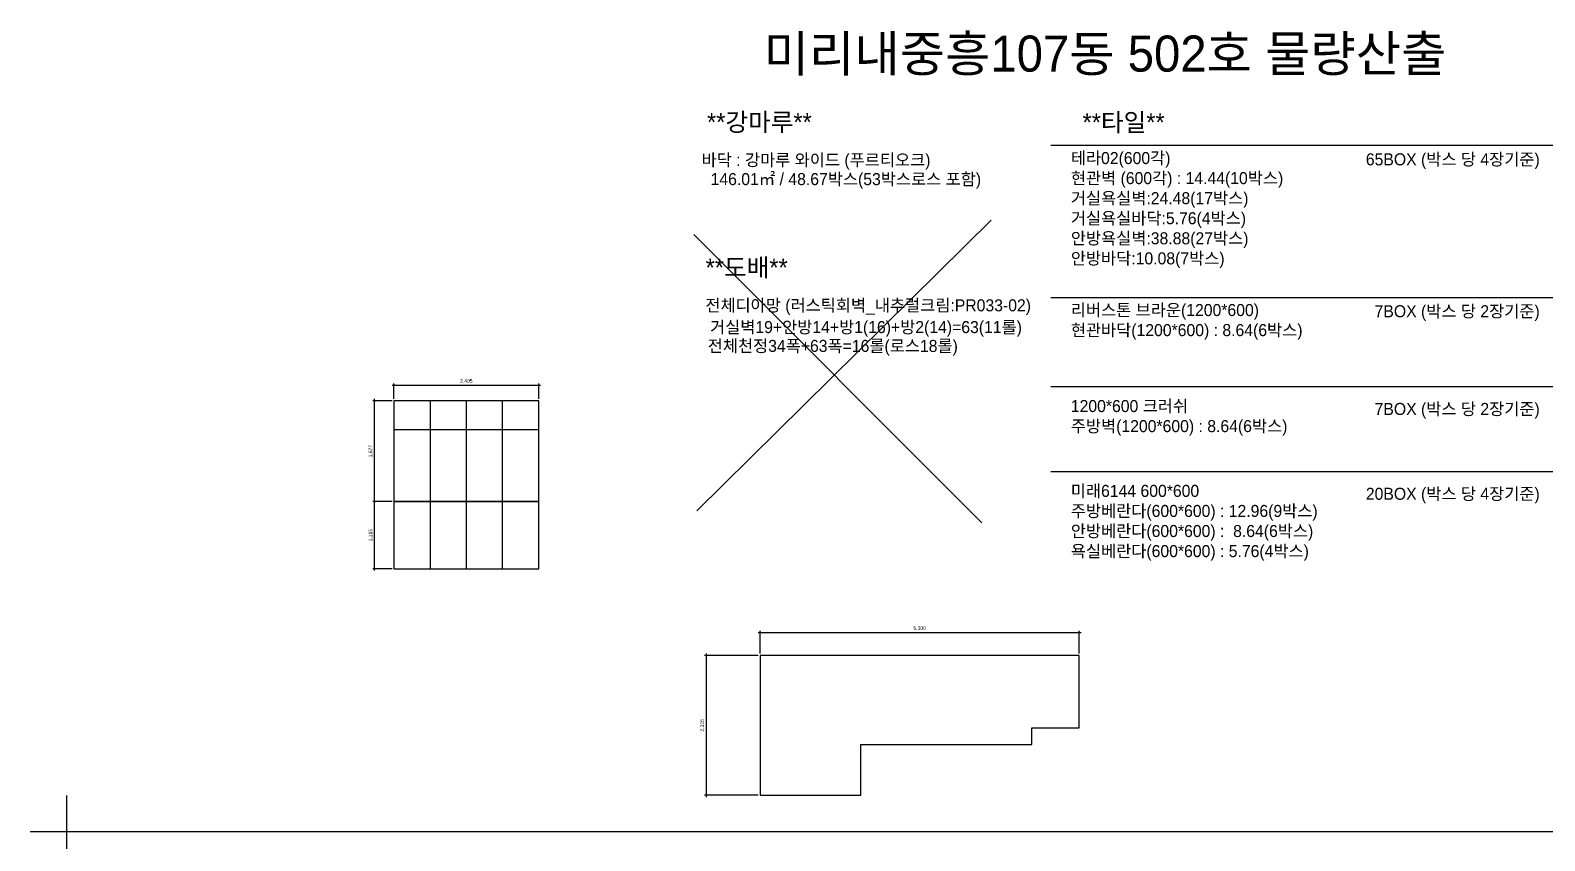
# Model space of a CAD drawing. Header units: millimetres. Extents: x 236955 to 308542, y 30900 to 88969.
# Drawn here: x 256342 to 281489, y 75500 to 88969 of the extents above; entities that cross this region are included whole.
import ezdxf
from ezdxf.enums import TextEntityAlignment as Align

# ---------------------------------------------------------------- set-up
doc = ezdxf.new("R2010")
doc.units = ezdxf.units.MM
doc.header["$LTSCALE"] = 100
doc.header["$PDMODE"] = 3
doc.layers.get('DEFPOINTS').update_dxf_attribs({"color": 248})
for name, color, linetype in [('03-TEXT', 3, 'Continuous'), ('03-WAL NEW', 3, 'Continuous'), ('06-LIGHT', 4, 'Continuous'), ('3.기호.계단선', 30, 'Continuous'), ('C-LEVEL', 7, 'Continuous'), ('FORM(YOURNAME)-1', 1, 'Continuous'), ('FORM(YOURNAME)-11', 1, 'Continuous')]:
    doc.layers.add(name, color=color, linetype=linetype)
doc.styles.add('HY 울릉도 L', font='')
doc.styles.add('YOURNAME', font='HY울릉도M.TTF')
doc.styles.add('코레일둥고', font='Korail_Round_Gothic_Medium.ttf')
doc.styles.get('HY 울릉도 L').set_extended_font_data('HY울릉도L')
doc.dimstyles.new('30', dxfattribs={"dimscale": 30, "dimtxt": 2, "dimasz": 1, "dimexe": 1, "dimexo": 1, "dimgap": 1, "dimtad": 1, "dimdec": 0, "dimrnd": 0.05, "dimdsep": 46, "dimlunit": 6, "dimtxsty": 'HY 울릉도 L', "dimblk": 'ARCHTICK', "dimcen": 2.5, "dimdle": 1, "dimclrd": 133, "dimclre": 133, "dimclrt": 30, "dimadec": 0, "dimazin": 0, "dimtfac": 1, "dimtdec": 0, "dimtix": 1, "dimtmove": 2, "dimatfit": 3, "dimldrblk": 'ARCHTICK', "dimfxl": 1, "dimlwd": -1, "dimlwe": -1, "dimarcsym": 0})

# ---------------------------------------------------------------- blocks, each defined once
blk = doc.blocks.new('FORM-ELEVATION')
at = {"layer": 'DEFPOINTS', "color": 1}
blk.add_lwpolyline([(-11309, 38708), (-11309, 36708), (-13309, 36708)], dxfattribs=at)
at = {"layer": 'FORM(YOURNAME)-11', "color": 250}
blk.add_lwpolyline([(-11309, -22692), (72691, -22692), (72691, 36708), (-11309, 36708)], close=True, dxfattribs=at)
at = {"layer": 'FORM(YOURNAME)-11', "color": 3, "style": 'YOURNAME'}
for tag, height, p in [('2', 450, (71041, -1863)), ('1', 450, (71041, -1219)), ('3', 450, (71041, -3150)), ('4', 450, (71041, -5081)), ('5', 515, (71041, -7398)), ('6', 515, (71041, -9650)), ('7', 515, (71041, -11903)), ('8', 515, (71041, -14155)), ('9', 515, (71041, -16408)), ('10', 515, (66791, -18596)), ('11', 515, (71041, -18660)), ('12', 515, (66791, -20848)), ('13', 515, (71041, -20848))]:
    blk.add_attdef(tag, text='', height=height, dxfattribs=at).set_placement(p, align=Align.MIDDLE_RIGHT)
blk = doc.blocks.new('_ArchTick')
at = {"color": 0, "linetype": 'ByBlock', "const_width": 0.15}
blk.add_lwpolyline([(-0.5, -0.5), (0.5, 0.5)], dxfattribs=at)
blk = doc.blocks.new('*D386')
at = {"color": 133}
for p, q in [((262350, 81136), (262030, 81136)), ((262060, 79991), (262060, 81166)), ((262350, 80021), (262030, 80021))]:
    blk.add_line(p, q, dxfattribs=at)
at = {"layer": 'DEFPOINTS', "color": 0}
for p in [(262060, 81136), (262380, 81136), (262380, 80021)]:
    blk.add_point(p, dxfattribs=at)
at = {"color": 133, "xscale": 30, "yscale": 30, "zscale": 30}
for p, rotation in [((262060, 81136), 90), ((262060, 80021), 270)]:
    blk.add_blockref('_ArchTick', p, dxfattribs=dict(at, rotation=rotation))
at = {"color": 30, "insert": (261995, 80578), "char_height": 60, "attachment_point": 5, "rotation": 90, "style": 'HY 울릉도 L'}
blk.add_mtext('1,115', dxfattribs=at)
blk = doc.blocks.new('*D387')
at = {"color": 133}
for p, q in [((262350, 82813), (262030, 82813)), ((262060, 81106), (262060, 82843)), ((262350, 81136), (262030, 81136))]:
    blk.add_line(p, q, dxfattribs=at)
at = {"layer": 'DEFPOINTS', "color": 0}
for p in [(262060, 82813), (262380, 82813), (262380, 81136)]:
    blk.add_point(p, dxfattribs=at)
at = {"color": 133, "xscale": 30, "yscale": 30, "zscale": 30}
for p, rotation in [((262060, 82813), 90), ((262060, 81136), 270)]:
    blk.add_blockref('_ArchTick', p, dxfattribs=dict(at, rotation=rotation))
at = {"color": 30, "insert": (261995, 81974), "char_height": 60, "attachment_point": 5, "rotation": 90, "style": 'HY 울릉도 L'}
blk.add_mtext('1,677', dxfattribs=at)
blk = doc.blocks.new('*D388')
at = {"color": 133}
for p, q in [((262350, 83070), (264815, 83070)), ((262380, 82842), (262380, 83100)), ((264785, 82842), (264785, 83100))]:
    blk.add_line(p, q, dxfattribs=at)
at = {"layer": 'DEFPOINTS', "color": 0}
for p in [(264785, 83070), (262380, 82812), (264785, 82812)]:
    blk.add_point(p, dxfattribs=at)
at = {"color": 133, "xscale": 30, "yscale": 30, "zscale": 30, "rotation": 180}
blk.add_blockref('_ArchTick', (262380, 83070), dxfattribs=at)
at = {"color": 133, "xscale": 30, "yscale": 30, "zscale": 30}
blk.add_blockref('_ArchTick', (264785, 83070), dxfattribs=at)
at = {"color": 30, "insert": (263582, 83136), "char_height": 60, "attachment_point": 5, "style": 'HY 울릉도 L'}
blk.add_mtext('2,405', dxfattribs=at)
blk = doc.blocks.new('*D393')
at = {"color": 133}
for p, q in [((268430, 78581), (267540, 78581)), ((267570, 76226), (267570, 78611)), ((268430, 76256), (267540, 76256))]:
    blk.add_line(p, q, dxfattribs=at)
at = {"layer": 'DEFPOINTS', "color": 0}
for p in [(267570, 78581), (268460, 78581), (268460, 76256)]:
    blk.add_point(p, dxfattribs=at)
at = {"color": 133, "xscale": 30, "yscale": 30, "zscale": 30}
for p, rotation in [((267570, 78581), 90), ((267570, 76256), 270)]:
    blk.add_blockref('_ArchTick', p, dxfattribs=dict(at, rotation=rotation))
at = {"color": 30, "insert": (267504, 77418), "char_height": 60, "attachment_point": 5, "rotation": 90, "style": 'HY 울릉도 L'}
blk.add_mtext('2,325', dxfattribs=at)
blk = doc.blocks.new('*D394')
at = {"color": 133}
for p, q in [((268460, 78610), (268460, 78990)), ((273760, 78610), (273760, 78990)), ((268430, 78960), (273790, 78960))]:
    blk.add_line(p, q, dxfattribs=at)
at = {"layer": 'DEFPOINTS', "color": 0}
for p in [(273760, 78960), (268460, 78580), (273760, 78580)]:
    blk.add_point(p, dxfattribs=at)
at = {"color": 133, "xscale": 30, "yscale": 30, "zscale": 30, "rotation": 180}
blk.add_blockref('_ArchTick', (268460, 78960), dxfattribs=at)
at = {"color": 133, "xscale": 30, "yscale": 30, "zscale": 30}
blk.add_blockref('_ArchTick', (273760, 78960), dxfattribs=at)
at = {"color": 30, "insert": (271110, 79026), "char_height": 60, "attachment_point": 5, "style": 'HY 울릉도 L'}
blk.add_mtext('5,300', dxfattribs=at)

msp = doc.modelspace()

# ---------------------------------------------------------------- hatches: boundary and pattern name
at = {"layer": '03-WAL NEW'}
h = msp.add_hatch(dxfattribs=at)
h.set_pattern_fill('_USER', color=8, scale=600, angle=90, pattern_type=0)
h.set_pattern_definition([(90, (264784.6, 81135.5), (-600, 4e-14), [])])
h.paths.add_polyline_path([(264784.6, 82812.5), (262379.6, 82812.5), (262379.6, 81135.5), (264784.6, 81135.5)])
h = msp.add_hatch(dxfattribs=at)
h.set_pattern_fill('_USER', color=8, scale=1200, pattern_type=0)
h.set_pattern_definition([(0, (262379.6, 81135.5), (0, 1200), [])])
h.paths.add_polyline_path([(264784.6, 82812.5), (262379.6, 82812.5), (262379.6, 81135.5), (264784.6, 81135.5)])
h = msp.add_hatch(dxfattribs=at)
h.set_pattern_fill('_USER', color=8, scale=600, angle=90, pattern_type=0)
h.set_pattern_definition([(90, (264784.6, 80020.5), (-600, 4e-14), [])])
h.paths.add_polyline_path([(264784.6, 81135.5), (262379.6, 81135.5), (262379.6, 80020.5), (264784.6, 80020.5)])

# ---------------------------------------------------------------- linework, layer by layer
for p, q in [((272300, 85811.7), (267410, 80981.7)), ((267361, 85573.7), (272140, 80781.7))]:
    msp.add_line(p, q)
for points in [[(262379.6, 80020.5), (264784.6, 80020.5), (264784.6, 82812.5), (262379.6, 82812.5)], [(273759.6, 77375.5), (273759.6, 78580.5), (268459.6, 78580.5), (268459.6, 76255.5), (270134.6, 76255.5), (270134.6, 77100.5), (272974.6, 77100.5), (272974.6, 77375.5)]]:
    msp.add_lwpolyline(points, close=True)
at = {"layer": '3.기호.계단선'}
for p, q in [((273287, 87059.5), (281993, 87059.5)), ((273287, 84528), (282018, 84528)), ((273287, 83049), (281993, 83049)), ((273287, 81639), (281993, 81639))]:
    msp.add_line(p, q, dxfattribs=at)
at = {"layer": 'C-LEVEL'}
msp.add_line((264784.6, 81135.5), (262379.6, 81135.5), dxfattribs=at)

# ---------------------------------------------------------------- block references
at = {"layer": 'FORM(YOURNAME)-1', "xscale": 0.3, "yscale": 0.3, "zscale": 0.3}
msp.add_blockref('FORM-ELEVATION', (260334.4, 64637.5), dxfattribs=at)

# ---------------------------------------------------------------- texts
at = {"layer": '03-TEXT', "color": 0, "style": '코레일둥고'}
msp.add_text('미리내중흥107동 502호 물량산출', height=600, dxfattribs=at).set_placement((279857.5, 88281.7), align=Align.RIGHT)
at = {"layer": '03-TEXT', "color": 30, "style": '코레일둥고'}
for s, p in [('**강마루**', (269319.4, 87291.9)), ('**타일**', (275178.7, 87289.5)), ('**도배**', (268919.4, 84875.8))]:
    msp.add_text(s, height=300, dxfattribs=at).set_placement(p, align=Align.RIGHT)
at = {"layer": '03-TEXT', "color": 10, "style": '코레일둥고'}
for s, p in [('바닥 : 강마루 와이드 (푸르티오크)', (271289.9, 86714)), ('전체디아망 (러스틱회벽_내추럴크림:PR033-02)', (272958.5, 84297.9))]:
    msp.add_text(s, height=200, dxfattribs=at).set_placement(p, align=Align.RIGHT)
at = {"layer": '03-TEXT', "style": '코레일둥고'}
for s, p in [('65BOX (박스 당 4장기준)', (281406.4, 86724)), ('146.01㎡ / 48.67박스(53박스로스 포함)', (272130.4, 86395.5)), ('7BOX (박스 당 2장기준)', (281406.4, 84200)), ('거실벽19+안방14+방1(16)+방2(14)=63(11롤)', (272808.5, 83936.3)), ('전체천정34폭+63폭=16롤(로스18롤)', (271744.3, 83623.3)), ('7BOX (박스 당 2장기준)', (281406.4, 82576)), ('20BOX (박스 당 4장기준)', (281406.4, 81166))]:
    msp.add_text(s, height=200, dxfattribs=at).set_placement(p, align=Align.RIGHT)
at = {"layer": '06-LIGHT', "insert": (273620.4, 86945.5), "char_height": 200, "attachment_point": 1, "style": '코레일둥고'}
msp.add_mtext_dynamic_manual_height_columns('{\\C1;테라02(600각)\\P}현관벽 (600각) : 14.44(10박스)\\P거실욕실벽:24.48(17박스)\\P거실욕실바닥:5.76(4박스)\\P안방욕실벽:38.88(27박스)\\P안방바닥:10.08(7박스)', width=4558.941, gutter_width=2287.2, heights=[2485.7], dxfattribs=at)
at = {"layer": '06-LIGHT', "char_height": 200, "attachment_point": 1, "style": '코레일둥고'}
for s, insert, width in [('{\\C1;리버스톤 브라운(1200*600)\\P}현관바닥(1200*600) : 8.64(6박스)', (273620.4, 84419.5), 7370.574), ('{\\C1;1200*600 크러쉬\\P}주방벽(1200*600) : 8.64(6박스)', (273620.4, 82824), 3886.572), ('{\\C1;미래6144 600*600 \\P}주방베란다(600*600) : 12.96(9박스)\\P안방베란다(600*600) :  8.64(6박스) \\P욕실베란다(600*600) : 5.76(4박스)', (273620.4, 81414), 8349.644)]:
    msp.add_mtext(s, dxfattribs=dict(at, insert=insert, width=width))

# ---------------------------------------------------------------- dimensions: what is measured, and where the dimension line sits
for base, p1, p2, picture, middle in [((264784.6, 83070), (262379.6, 82812.5), (264784.6, 82812.5), '*D388', (263582.1, 83135.9)), ((273759.6, 78960), (268459.6, 78580.5), (273759.6, 78580.5), '*D394', (271109.6, 79026))]:
    dim = msp.add_linear_dim(base=base, p1=p1, p2=p2, dimstyle='30', override={"dimfxl": 1.25})
    dim.commit()
    dim.dimension.update_dxf_attribs({"geometry": picture, "text_midpoint": middle})
for base, p1, p2, picture, middle in [((262060, 82812.5), (262379.6, 81135.5), (262379.6, 82812.5), '*D387', (261994.7, 81974)), ((262060, 81135.5), (262379.6, 80020.5), (262379.6, 81135.5), '*D386', (261994.7, 80578)), ((267570, 78580.5), (268459.6, 76255.5), (268459.6, 78580.5), '*D393', (267504, 77418))]:
    dim = msp.add_linear_dim(base=base, p1=p1, p2=p2, angle=90, dimstyle='30', override={"dimfxl": 1.25})
    dim.commit()
    dim.dimension.update_dxf_attribs({"geometry": picture, "text_midpoint": middle})

doc.saveas('drawing.dxf')
